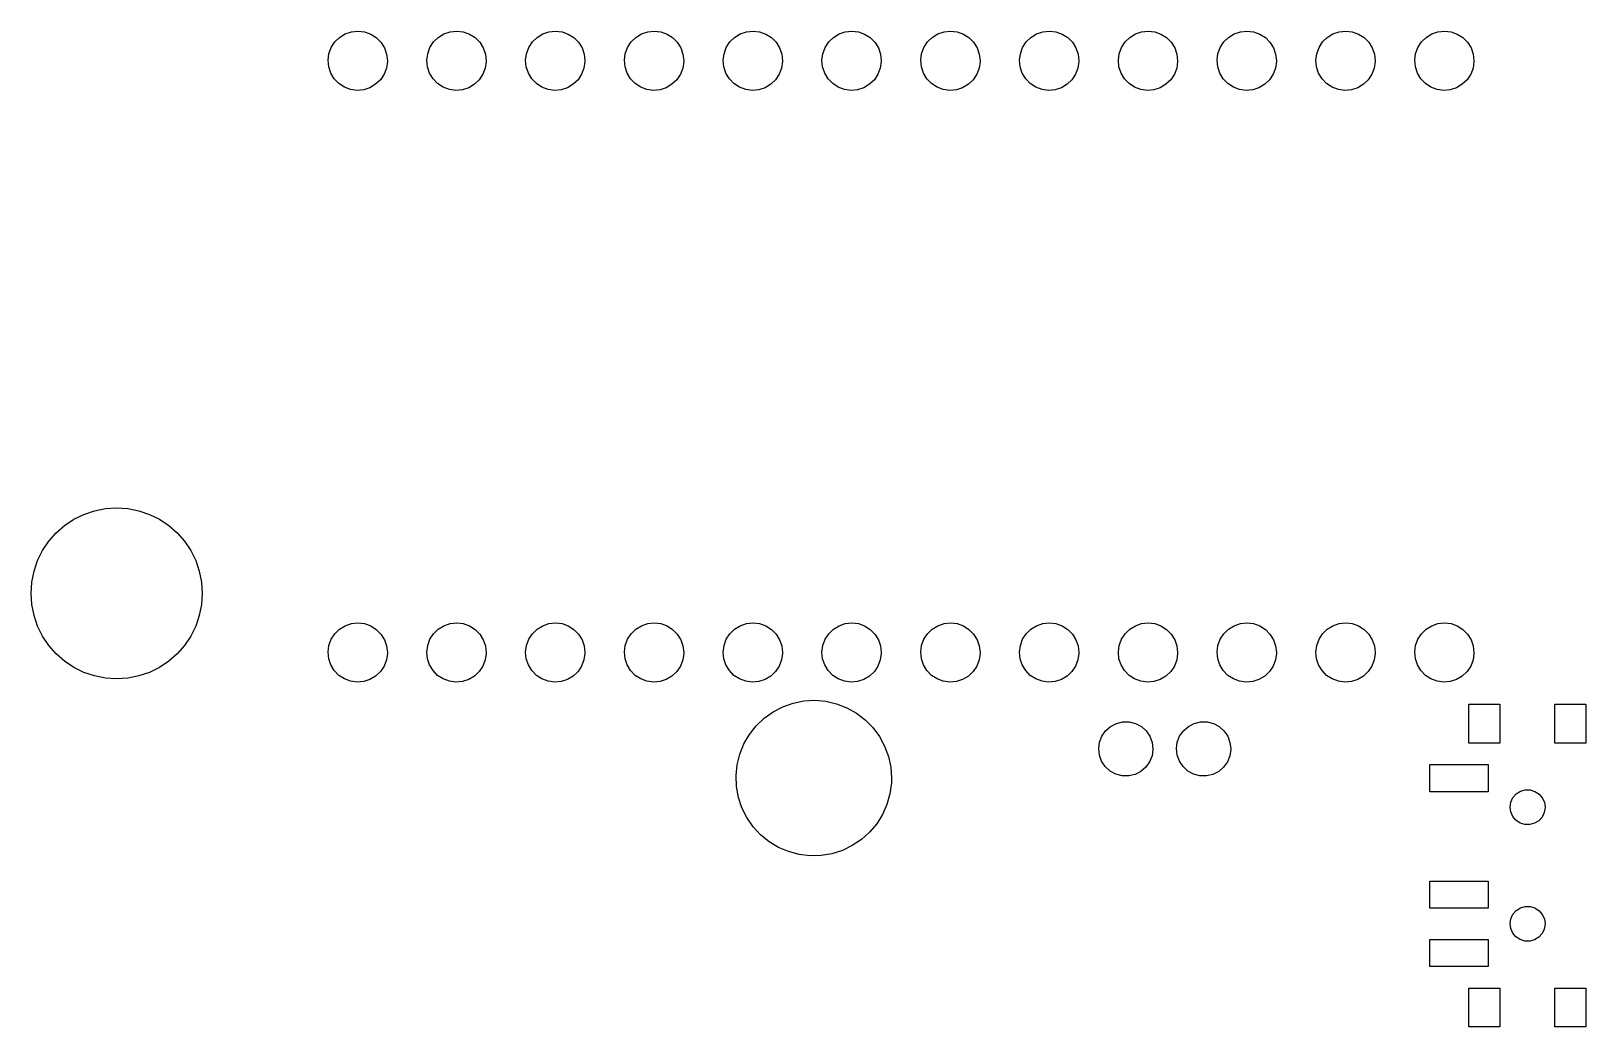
# Model space of a CAD drawing. Extents: x 105.3 to 200.1, y -121.2 to -61.
# Drawn here: x 160.12 to 200.1, y -93.4 to -67.79 of the extents above; entities that cross this region are included whole.
import ezdxf

# ---------------------------------------------------------------- set-up
doc = ezdxf.new("R2010")
doc.units = 0
doc.layers.add('BLACK', color=7, linetype='CONTINUOUS')

msp = doc.modelspace()

# ---------------------------------------------------------------- linework, layer by layer
at = {"layer": 'BLACK', "linetype": 'CONTINUOUS'}
for p, q in [((167.934, -68.0693), (168.055, -67.9505)), ((168.055, -67.9505), (168.2, -67.8615)), ((168.2, -67.8615), (168.361, -67.8067)), ((168.361, -67.8067), (168.53, -67.789)), ((168.53, -67.789), (168.698, -67.8091)), ((168.698, -67.8091), (168.858, -67.8661)), ((168.858, -67.8661), (169.002, -67.9571)), ((169.002, -67.9571), (169.121, -68.0776)), ((170.474, -68.0693), (170.595, -67.9505)), ((170.595, -67.9505), (170.74, -67.8615)), ((170.74, -67.8615), (170.901, -67.8067)), ((170.901, -67.8067), (171.07, -67.789)), ((171.07, -67.789), (171.238, -67.8091)), ((171.238, -67.8091), (171.398, -67.8661)), ((171.398, -67.8661), (171.542, -67.9571)), ((171.542, -67.9571), (171.661, -68.0776)), ((173.014, -68.0693), (173.135, -67.9505)), ((173.135, -67.9505), (173.28, -67.8615)), ((173.28, -67.8615), (173.441, -67.8067)), ((173.441, -67.8067), (173.61, -67.789)), ((173.61, -67.789), (173.778, -67.8091)), ((173.778, -67.8091), (173.938, -67.8661)), ((173.938, -67.8661), (174.082, -67.9571)), ((174.082, -67.9571), (174.201, -68.0776)), ((175.554, -68.0693), (175.675, -67.9505)), ((175.675, -67.9505), (175.82, -67.8615)), ((175.82, -67.8615), (175.981, -67.8067)), ((175.981, -67.8067), (176.15, -67.789)), ((176.15, -67.789), (176.318, -67.8091)), ((176.318, -67.8091), (176.478, -67.8661)), ((176.478, -67.8661), (176.622, -67.9571)), ((176.622, -67.9571), (176.741, -68.0776)), ((178.094, -68.0693), (178.215, -67.9505)), ((178.215, -67.9505), (178.36, -67.8615)), ((178.36, -67.8615), (178.521, -67.8067)), ((178.521, -67.8067), (178.69, -67.789)), ((178.69, -67.789), (178.858, -67.8091)), ((178.858, -67.8091), (179.018, -67.8661)), ((179.018, -67.8661), (179.162, -67.9571)), ((179.162, -67.9571), (179.281, -68.0776)), ((180.634, -68.0693), (180.755, -67.9505)), ((180.755, -67.9505), (180.9, -67.8615)), ((180.9, -67.8615), (181.061, -67.8067)), ((181.061, -67.8067), (181.23, -67.789)), ((181.23, -67.789), (181.398, -67.8091)), ((181.398, -67.8091), (181.558, -67.8661)), ((181.558, -67.8661), (181.702, -67.9571)), ((181.702, -67.9571), (181.821, -68.0776)), ((183.174, -68.0693), (183.295, -67.9505)), ((183.295, -67.9505), (183.44, -67.8615)), ((183.44, -67.8615), (183.601, -67.8067)), ((183.601, -67.8067), (183.77, -67.789)), ((183.77, -67.789), (183.938, -67.8091)), ((183.938, -67.8091), (184.098, -67.8661)), ((184.098, -67.8661), (184.242, -67.9571)), ((184.242, -67.9571), (184.361, -68.0776)), ((185.714, -68.0693), (185.835, -67.9505)), ((185.835, -67.9505), (185.98, -67.8615)), ((185.98, -67.8615), (186.141, -67.8067)), ((186.141, -67.8067), (186.31, -67.789)), ((186.31, -67.789), (186.478, -67.8091)), ((186.478, -67.8091), (186.638, -67.8661)), ((186.638, -67.8661), (186.782, -67.9571)), ((186.782, -67.9571), (186.901, -68.0776)), ((188.254, -68.0693), (188.375, -67.9505)), ((188.375, -67.9505), (188.52, -67.8615)), ((188.52, -67.8615), (188.681, -67.8067)), ((188.681, -67.8067), (188.85, -67.789)), ((188.85, -67.789), (189.018, -67.8091)), ((189.018, -67.8091), (189.178, -67.8661)), ((189.178, -67.8661), (189.322, -67.9571)), ((189.322, -67.9571), (189.441, -68.0776)), ((190.794, -68.0693), (190.915, -67.9505)), ((190.915, -67.9505), (191.06, -67.8615)), ((191.06, -67.8615), (191.221, -67.8067)), ((191.221, -67.8067), (191.39, -67.789)), ((191.39, -67.789), (191.558, -67.8091)), ((191.558, -67.8091), (191.718, -67.8661)), ((191.718, -67.8661), (191.862, -67.9571)), ((191.862, -67.9571), (191.981, -68.0776)), ((193.334, -68.0693), (193.455, -67.9505)), ((193.455, -67.9505), (193.6, -67.8615)), ((193.6, -67.8615), (193.761, -67.8067)), ((193.761, -67.8067), (193.93, -67.789)), ((193.93, -67.789), (194.098, -67.8091)), ((194.098, -67.8091), (194.258, -67.8661)), ((194.258, -67.8661), (194.402, -67.9571)), ((194.402, -67.9571), (194.521, -68.0776)), ((195.874, -68.0693), (195.995, -67.9505)), ((195.995, -67.9505), (196.14, -67.8615)), ((196.14, -67.8615), (196.301, -67.8067)), ((196.301, -67.8067), (196.47, -67.789)), ((196.47, -67.789), (196.638, -67.8091)), ((196.638, -67.8091), (196.798, -67.8661)), ((196.798, -67.8661), (196.942, -67.9571)), ((196.942, -67.9571), (197.061, -68.0776)), ((167.784, -68.3718), (167.842, -68.2121)), ((167.842, -68.2121), (167.934, -68.0693)), ((169.121, -68.0776), (169.211, -68.2217)), ((169.211, -68.2217), (169.267, -68.3821)), ((170.324, -68.3718), (170.382, -68.2121)), ((170.382, -68.2121), (170.474, -68.0693)), ((171.661, -68.0776), (171.751, -68.2217)), ((171.751, -68.2217), (171.807, -68.3821)), ((172.864, -68.3718), (172.922, -68.2121)), ((172.922, -68.2121), (173.014, -68.0693)), ((174.201, -68.0776), (174.291, -68.2217)), ((174.291, -68.2217), (174.347, -68.3821)), ((175.404, -68.3718), (175.462, -68.2121)), ((175.462, -68.2121), (175.554, -68.0693)), ((176.741, -68.0776), (176.831, -68.2217)), ((176.831, -68.2217), (176.887, -68.3821)), ((177.944, -68.3718), (178.002, -68.2121)), ((178.002, -68.2121), (178.094, -68.0693)), ((179.281, -68.0776), (179.371, -68.2217)), ((179.371, -68.2217), (179.427, -68.3821)), ((180.484, -68.3718), (180.542, -68.2121)), ((180.542, -68.2121), (180.634, -68.0693)), ((181.821, -68.0776), (181.911, -68.2217)), ((181.911, -68.2217), (181.967, -68.3821)), ((183.024, -68.3718), (183.082, -68.2121)), ((183.082, -68.2121), (183.174, -68.0693)), ((184.361, -68.0776), (184.451, -68.2217)), ((184.451, -68.2217), (184.507, -68.3821)), ((185.564, -68.3718), (185.622, -68.2121)), ((185.622, -68.2121), (185.714, -68.0693)), ((186.901, -68.0776), (186.991, -68.2217)), ((186.991, -68.2217), (187.047, -68.3821)), ((188.104, -68.3718), (188.162, -68.2121)), ((188.162, -68.2121), (188.254, -68.0693)), ((189.441, -68.0776), (189.531, -68.2217)), ((189.531, -68.2217), (189.587, -68.3821)), ((190.644, -68.3718), (190.702, -68.2121)), ((190.702, -68.2121), (190.794, -68.0693)), ((191.981, -68.0776), (192.071, -68.2217)), ((192.071, -68.2217), (192.127, -68.3821)), ((193.184, -68.3718), (193.242, -68.2121)), ((193.242, -68.2121), (193.334, -68.0693)), ((194.521, -68.0776), (194.611, -68.2217)), ((194.611, -68.2217), (194.667, -68.3821)), ((195.724, -68.3718), (195.782, -68.2121)), ((195.782, -68.2121), (195.874, -68.0693)), ((197.061, -68.0776), (197.151, -68.2217)), ((197.151, -68.2217), (197.207, -68.3821)), ((167.762, -68.5403), (167.784, -68.3718)), ((167.779, -68.7094), (167.762, -68.5403)), ((167.833, -68.8706), (167.779, -68.7094)), ((169.262, -68.7404), (169.202, -68.8993)), ((169.286, -68.5722), (169.262, -68.7404)), ((169.267, -68.3821), (169.286, -68.5509)), ((169.286, -68.5509), (169.286, -68.5722)), ((170.302, -68.5403), (170.324, -68.3718)), ((170.319, -68.7094), (170.302, -68.5403)), ((170.373, -68.8706), (170.319, -68.7094)), ((171.802, -68.7404), (171.742, -68.8993)), ((171.826, -68.5722), (171.802, -68.7404)), ((171.807, -68.3821), (171.826, -68.5509)), ((171.826, -68.5509), (171.826, -68.5722)), ((172.842, -68.5403), (172.864, -68.3718)), ((172.859, -68.7094), (172.842, -68.5403)), ((172.913, -68.8706), (172.859, -68.7094)), ((174.342, -68.7404), (174.282, -68.8993)), ((174.366, -68.5722), (174.342, -68.7404)), ((174.347, -68.3821), (174.366, -68.5509)), ((174.366, -68.5509), (174.366, -68.5722)), ((175.382, -68.5403), (175.404, -68.3718)), ((175.399, -68.7094), (175.382, -68.5403)), ((175.453, -68.8706), (175.399, -68.7094)), ((176.882, -68.7404), (176.822, -68.8993)), ((176.906, -68.5722), (176.882, -68.7404)), ((176.887, -68.3821), (176.906, -68.5509)), ((176.906, -68.5509), (176.906, -68.5722)), ((177.922, -68.5403), (177.944, -68.3718)), ((177.939, -68.7094), (177.922, -68.5403)), ((177.993, -68.8706), (177.939, -68.7094)), ((179.422, -68.7404), (179.362, -68.8993)), ((179.446, -68.5722), (179.422, -68.7404)), ((179.427, -68.3821), (179.446, -68.5509)), ((179.446, -68.5509), (179.446, -68.5722)), ((180.462, -68.5403), (180.484, -68.3718)), ((180.479, -68.7094), (180.462, -68.5403)), ((180.533, -68.8706), (180.479, -68.7094)), ((181.962, -68.7404), (181.902, -68.8993)), ((181.986, -68.5722), (181.962, -68.7404)), ((181.967, -68.3821), (181.986, -68.5509)), ((181.986, -68.5509), (181.986, -68.5722)), ((183.002, -68.5403), (183.024, -68.3718)), ((183.019, -68.7094), (183.002, -68.5403)), ((183.073, -68.8706), (183.019, -68.7094)), ((184.502, -68.7404), (184.442, -68.8993)), ((184.526, -68.5722), (184.502, -68.7404)), ((184.507, -68.3821), (184.526, -68.5509)), ((184.526, -68.5509), (184.526, -68.5722)), ((185.542, -68.5403), (185.564, -68.3718)), ((185.559, -68.7094), (185.542, -68.5403)), ((185.613, -68.8706), (185.559, -68.7094)), ((187.042, -68.7404), (186.982, -68.8993)), ((187.066, -68.5722), (187.042, -68.7404)), ((187.047, -68.3821), (187.066, -68.5509)), ((187.066, -68.5509), (187.066, -68.5722)), ((188.082, -68.5403), (188.104, -68.3718)), ((188.099, -68.7094), (188.082, -68.5403)), ((188.153, -68.8706), (188.099, -68.7094)), ((189.582, -68.7404), (189.522, -68.8993)), ((189.606, -68.5722), (189.582, -68.7404)), ((189.587, -68.3821), (189.606, -68.5509)), ((189.606, -68.5509), (189.606, -68.5722)), ((190.622, -68.5403), (190.644, -68.3718)), ((190.639, -68.7094), (190.622, -68.5403)), ((190.693, -68.8706), (190.639, -68.7094)), ((192.122, -68.7404), (192.062, -68.8993)), ((192.146, -68.5722), (192.122, -68.7404)), ((192.127, -68.3821), (192.146, -68.5509)), ((192.146, -68.5509), (192.146, -68.5722)), ((193.162, -68.5403), (193.184, -68.3718)), ((193.179, -68.7094), (193.162, -68.5403)), ((193.233, -68.8706), (193.179, -68.7094)), ((194.662, -68.7404), (194.602, -68.8993)), ((194.686, -68.5722), (194.662, -68.7404)), ((194.667, -68.3821), (194.686, -68.5509)), ((194.686, -68.5509), (194.686, -68.5722)), ((195.702, -68.5403), (195.724, -68.3718)), ((195.719, -68.7094), (195.702, -68.5403)), ((195.773, -68.8706), (195.719, -68.7094)), ((197.202, -68.7404), (197.142, -68.8993)), ((197.226, -68.5722), (197.202, -68.7404)), ((197.207, -68.3821), (197.226, -68.5509)), ((197.226, -68.5509), (197.226, -68.5722)), ((167.921, -69.0159), (167.833, -68.8706)), ((168.039, -69.1381), (167.921, -69.0159)), ((168.181, -69.2311), (168.039, -69.1381)), ((168.985, -69.1579), (168.839, -69.2449)), ((169.108, -69.0408), (168.985, -69.1579)), ((169.202, -68.8993), (169.108, -69.0408)), ((170.461, -69.0159), (170.373, -68.8706)), ((170.579, -69.1381), (170.461, -69.0159)), ((170.721, -69.2311), (170.579, -69.1381)), ((171.525, -69.1579), (171.379, -69.2449)), ((171.648, -69.0408), (171.525, -69.1579)), ((171.742, -68.8993), (171.648, -69.0408)), ((173.001, -69.0159), (172.913, -68.8706)), ((173.119, -69.1381), (173.001, -69.0159)), ((173.261, -69.2311), (173.119, -69.1381)), ((174.065, -69.1579), (173.919, -69.2449)), ((174.188, -69.0408), (174.065, -69.1579)), ((174.282, -68.8993), (174.188, -69.0408)), ((175.541, -69.0159), (175.453, -68.8706)), ((175.659, -69.1381), (175.541, -69.0159)), ((175.801, -69.2311), (175.659, -69.1381)), ((176.605, -69.1579), (176.459, -69.2449)), ((176.728, -69.0408), (176.605, -69.1579)), ((176.822, -68.8993), (176.728, -69.0408)), ((178.081, -69.0159), (177.993, -68.8706)), ((178.199, -69.1381), (178.081, -69.0159)), ((178.341, -69.2311), (178.199, -69.1381)), ((179.145, -69.1579), (178.999, -69.2449)), ((179.268, -69.0408), (179.145, -69.1579)), ((179.362, -68.8993), (179.268, -69.0408)), ((180.621, -69.0159), (180.533, -68.8706)), ((180.739, -69.1381), (180.621, -69.0159)), ((180.881, -69.2311), (180.739, -69.1381)), ((181.685, -69.1579), (181.539, -69.2449)), ((181.808, -69.0408), (181.685, -69.1579)), ((181.902, -68.8993), (181.808, -69.0408)), ((183.161, -69.0159), (183.073, -68.8706)), ((183.279, -69.1381), (183.161, -69.0159)), ((183.421, -69.2311), (183.279, -69.1381)), ((184.225, -69.1579), (184.079, -69.2449)), ((184.348, -69.0408), (184.225, -69.1579)), ((184.442, -68.8993), (184.348, -69.0408)), ((185.701, -69.0159), (185.613, -68.8706)), ((185.819, -69.1381), (185.701, -69.0159)), ((185.961, -69.2311), (185.819, -69.1381)), ((186.765, -69.1579), (186.619, -69.2449)), ((186.888, -69.0408), (186.765, -69.1579)), ((186.982, -68.8993), (186.888, -69.0408)), ((188.241, -69.0159), (188.153, -68.8706)), ((188.359, -69.1381), (188.241, -69.0159)), ((188.501, -69.2311), (188.359, -69.1381)), ((189.305, -69.1579), (189.159, -69.2449)), ((189.428, -69.0408), (189.305, -69.1579)), ((189.522, -68.8993), (189.428, -69.0408)), ((190.781, -69.0159), (190.693, -68.8706)), ((190.899, -69.1381), (190.781, -69.0159)), ((191.041, -69.2311), (190.899, -69.1381)), ((191.845, -69.1579), (191.699, -69.2449)), ((191.968, -69.0408), (191.845, -69.1579)), ((192.062, -68.8993), (191.968, -69.0408)), ((193.321, -69.0159), (193.233, -68.8706)), ((193.439, -69.1381), (193.321, -69.0159)), ((193.581, -69.2311), (193.439, -69.1381)), ((194.385, -69.1579), (194.239, -69.2449)), ((194.508, -69.0408), (194.385, -69.1579)), ((194.602, -68.8993), (194.508, -69.0408)), ((195.861, -69.0159), (195.773, -68.8706)), ((195.979, -69.1381), (195.861, -69.0159)), ((196.121, -69.2311), (195.979, -69.1381)), ((196.925, -69.1579), (196.779, -69.2449)), ((197.048, -69.0408), (196.925, -69.1579)), ((197.142, -68.8993), (197.048, -69.0408)), ((168.34, -69.2903), (168.181, -69.2311)), ((168.508, -69.3128), (168.34, -69.2903)), ((168.677, -69.2974), (168.508, -69.3128)), ((168.839, -69.2449), (168.677, -69.2974)), ((170.88, -69.2903), (170.721, -69.2311)), ((171.048, -69.3128), (170.88, -69.2903)), ((171.217, -69.2974), (171.048, -69.3128)), ((171.379, -69.2449), (171.217, -69.2974)), ((173.42, -69.2903), (173.261, -69.2311)), ((173.588, -69.3128), (173.42, -69.2903)), ((173.757, -69.2974), (173.588, -69.3128)), ((173.919, -69.2449), (173.757, -69.2974)), ((175.96, -69.2903), (175.801, -69.2311)), ((176.128, -69.3128), (175.96, -69.2903)), ((176.297, -69.2974), (176.128, -69.3128)), ((176.459, -69.2449), (176.297, -69.2974)), ((178.5, -69.2903), (178.341, -69.2311)), ((178.668, -69.3128), (178.5, -69.2903)), ((178.837, -69.2974), (178.668, -69.3128)), ((178.999, -69.2449), (178.837, -69.2974)), ((181.04, -69.2903), (180.881, -69.2311)), ((181.208, -69.3128), (181.04, -69.2903)), ((181.377, -69.2974), (181.208, -69.3128)), ((181.539, -69.2449), (181.377, -69.2974)), ((183.58, -69.2903), (183.421, -69.2311)), ((183.748, -69.3128), (183.58, -69.2903)), ((183.917, -69.2974), (183.748, -69.3128)), ((184.079, -69.2449), (183.917, -69.2974)), ((186.12, -69.2903), (185.961, -69.2311)), ((186.288, -69.3128), (186.12, -69.2903)), ((186.457, -69.2974), (186.288, -69.3128)), ((186.619, -69.2449), (186.457, -69.2974)), ((188.66, -69.2903), (188.501, -69.2311)), ((188.828, -69.3128), (188.66, -69.2903)), ((188.997, -69.2974), (188.828, -69.3128)), ((189.159, -69.2449), (188.997, -69.2974)), ((191.2, -69.2903), (191.041, -69.2311)), ((191.368, -69.3128), (191.2, -69.2903)), ((191.537, -69.2974), (191.368, -69.3128)), ((191.699, -69.2449), (191.537, -69.2974)), ((193.74, -69.2903), (193.581, -69.2311)), ((193.908, -69.3128), (193.74, -69.2903)), ((194.077, -69.2974), (193.908, -69.3128)), ((194.239, -69.2449), (194.077, -69.2974)), ((196.28, -69.2903), (196.121, -69.2311)), ((196.448, -69.3128), (196.28, -69.2903)), ((196.617, -69.2974), (196.448, -69.3128)), ((196.779, -69.2449), (196.617, -69.2974)), ((160.986, -80.5046), (161.225, -80.3447)), ((161.225, -80.3447), (161.483, -80.2175)), ((161.483, -80.2175), (161.756, -80.125)), ((161.756, -80.125), (162.038, -80.0688)), ((162.038, -80.0688), (162.325, -80.05)), ((162.325, -80.05), (162.612, -80.0688)), ((162.612, -80.0688), (162.894, -80.125)), ((162.894, -80.125), (163.167, -80.2175)), ((163.167, -80.2175), (163.425, -80.3447)), ((163.425, -80.3447), (163.664, -80.5046)), ((160.58, -80.9107), (160.769, -80.6944)), ((160.769, -80.6944), (160.986, -80.5046)), ((163.664, -80.5046), (163.881, -80.6944)), ((163.881, -80.6944), (164.07, -80.9107)), ((160.292, -81.4081), (160.42, -81.15)), ((160.42, -81.15), (160.58, -80.9107)), ((164.07, -80.9107), (164.23, -81.15)), ((164.23, -81.15), (164.358, -81.4081)), ((160.2, -81.6806), (160.292, -81.4081)), ((164.358, -81.4081), (164.45, -81.6806)), ((160.144, -81.9628), (160.2, -81.6806)), ((164.45, -81.6806), (164.506, -81.9628)), ((160.125, -82.25), (160.144, -81.9628)), ((160.144, -82.5372), (160.125, -82.25)), ((164.506, -81.9628), (164.525, -82.25)), ((164.525, -82.25), (164.506, -82.5372)), ((160.2, -82.8194), (160.144, -82.5372)), ((164.506, -82.5372), (164.45, -82.8194)), ((160.292, -83.0919), (160.2, -82.8194)), ((160.42, -83.35), (160.292, -83.0919)), ((164.358, -83.0919), (164.23, -83.35)), ((164.45, -82.8194), (164.358, -83.0919)), ((168.055, -83.1705), (168.2, -83.0815)), ((168.2, -83.0815), (168.361, -83.0267)), ((168.361, -83.0267), (168.53, -83.009)), ((168.53, -83.009), (168.698, -83.0291)), ((168.698, -83.0291), (168.858, -83.0861)), ((168.858, -83.0861), (169.002, -83.1771)), ((170.595, -83.1705), (170.74, -83.0815)), ((170.74, -83.0815), (170.901, -83.0267)), ((170.901, -83.0267), (171.07, -83.009)), ((171.07, -83.009), (171.238, -83.0291)), ((171.238, -83.0291), (171.398, -83.0861)), ((171.398, -83.0861), (171.542, -83.1771)), ((173.135, -83.1705), (173.28, -83.0815)), ((173.28, -83.0815), (173.441, -83.0267)), ((173.441, -83.0267), (173.61, -83.009)), ((173.61, -83.009), (173.778, -83.0291)), ((173.778, -83.0291), (173.938, -83.0861)), ((173.938, -83.0861), (174.082, -83.1771)), ((175.675, -83.1705), (175.82, -83.0815)), ((175.82, -83.0815), (175.981, -83.0267)), ((175.981, -83.0267), (176.15, -83.009)), ((176.15, -83.009), (176.318, -83.0291)), ((176.318, -83.0291), (176.478, -83.0861)), ((176.478, -83.0861), (176.622, -83.1771)), ((178.215, -83.1705), (178.36, -83.0815)), ((178.36, -83.0815), (178.521, -83.0267)), ((178.521, -83.0267), (178.69, -83.009)), ((178.69, -83.009), (178.858, -83.0291)), ((178.858, -83.0291), (179.018, -83.0861)), ((179.018, -83.0861), (179.162, -83.1771)), ((180.755, -83.1705), (180.9, -83.0815)), ((180.9, -83.0815), (181.061, -83.0267)), ((181.061, -83.0267), (181.23, -83.009)), ((181.23, -83.009), (181.398, -83.0291)), ((181.398, -83.0291), (181.558, -83.0861)), ((181.558, -83.0861), (181.702, -83.1771)), ((183.295, -83.1705), (183.44, -83.0815)), ((183.44, -83.0815), (183.601, -83.0267)), ((183.601, -83.0267), (183.77, -83.009)), ((183.77, -83.009), (183.938, -83.0291)), ((183.938, -83.0291), (184.098, -83.0861)), ((184.098, -83.0861), (184.242, -83.1771)), ((185.835, -83.1705), (185.98, -83.0815)), ((185.98, -83.0815), (186.141, -83.0267)), ((186.141, -83.0267), (186.31, -83.009)), ((186.31, -83.009), (186.478, -83.0291)), ((186.478, -83.0291), (186.638, -83.0861)), ((186.638, -83.0861), (186.782, -83.1771)), ((188.375, -83.1705), (188.52, -83.0815)), ((188.52, -83.0815), (188.681, -83.0267)), ((188.681, -83.0267), (188.85, -83.009)), ((188.85, -83.009), (189.018, -83.0291)), ((189.018, -83.0291), (189.178, -83.0861)), ((189.178, -83.0861), (189.322, -83.1771)), ((190.915, -83.1705), (191.06, -83.0815)), ((191.06, -83.0815), (191.221, -83.0267)), ((191.221, -83.0267), (191.39, -83.009)), ((191.39, -83.009), (191.558, -83.0291)), ((191.558, -83.0291), (191.718, -83.0861)), ((191.718, -83.0861), (191.862, -83.1771)), ((193.455, -83.1705), (193.6, -83.0815)), ((193.6, -83.0815), (193.761, -83.0267)), ((193.761, -83.0267), (193.93, -83.009)), ((193.93, -83.009), (194.098, -83.0291)), ((194.098, -83.0291), (194.258, -83.0861)), ((194.258, -83.0861), (194.402, -83.1771)), ((195.995, -83.1705), (196.14, -83.0815)), ((196.14, -83.0815), (196.301, -83.0267)), ((196.301, -83.0267), (196.47, -83.009)), ((196.47, -83.009), (196.638, -83.0291)), ((196.638, -83.0291), (196.798, -83.0861)), ((196.798, -83.0861), (196.942, -83.1771)), ((160.58, -83.5893), (160.42, -83.35)), ((164.23, -83.35), (164.07, -83.5893)), ((167.784, -83.5918), (167.842, -83.4321)), ((167.842, -83.4321), (167.934, -83.2893)), ((167.934, -83.2893), (168.055, -83.1705)), ((169.002, -83.1771), (169.121, -83.2976)), ((169.121, -83.2976), (169.211, -83.4417)), ((169.211, -83.4417), (169.267, -83.6021)), ((170.324, -83.5918), (170.382, -83.4321)), ((170.382, -83.4321), (170.474, -83.2893)), ((170.474, -83.2893), (170.595, -83.1705)), ((171.542, -83.1771), (171.661, -83.2976)), ((171.661, -83.2976), (171.751, -83.4417)), ((171.751, -83.4417), (171.807, -83.6021)), ((172.864, -83.5918), (172.922, -83.4321)), ((172.922, -83.4321), (173.014, -83.2893)), ((173.014, -83.2893), (173.135, -83.1705)), ((174.082, -83.1771), (174.201, -83.2976)), ((174.201, -83.2976), (174.291, -83.4417)), ((174.291, -83.4417), (174.347, -83.6021)), ((175.404, -83.5918), (175.462, -83.4321)), ((175.462, -83.4321), (175.554, -83.2893)), ((175.554, -83.2893), (175.675, -83.1705)), ((176.622, -83.1771), (176.741, -83.2976)), ((176.741, -83.2976), (176.831, -83.4417)), ((176.831, -83.4417), (176.887, -83.6021)), ((177.944, -83.5918), (178.002, -83.4321)), ((178.002, -83.4321), (178.094, -83.2893)), ((178.094, -83.2893), (178.215, -83.1705)), ((179.162, -83.1771), (179.281, -83.2976)), ((179.281, -83.2976), (179.371, -83.4417)), ((179.371, -83.4417), (179.427, -83.6021)), ((180.484, -83.5918), (180.542, -83.4321)), ((180.542, -83.4321), (180.634, -83.2893)), ((180.634, -83.2893), (180.755, -83.1705)), ((181.702, -83.1771), (181.821, -83.2976)), ((181.821, -83.2976), (181.911, -83.4417)), ((181.911, -83.4417), (181.967, -83.6021)), ((183.024, -83.5918), (183.082, -83.4321)), ((183.082, -83.4321), (183.174, -83.2893)), ((183.174, -83.2893), (183.295, -83.1705)), ((184.242, -83.1771), (184.361, -83.2976)), ((184.361, -83.2976), (184.451, -83.4417)), ((184.451, -83.4417), (184.507, -83.6021)), ((185.564, -83.5918), (185.622, -83.4321)), ((185.622, -83.4321), (185.714, -83.2893)), ((185.714, -83.2893), (185.835, -83.1705)), ((186.782, -83.1771), (186.901, -83.2976)), ((186.901, -83.2976), (186.991, -83.4417)), ((186.991, -83.4417), (187.047, -83.6021)), ((188.104, -83.5918), (188.162, -83.4321)), ((188.162, -83.4321), (188.254, -83.2893)), ((188.254, -83.2893), (188.375, -83.1705)), ((189.322, -83.1771), (189.441, -83.2976)), ((189.441, -83.2976), (189.531, -83.4417)), ((189.531, -83.4417), (189.587, -83.6021)), ((190.644, -83.5918), (190.702, -83.4321)), ((190.702, -83.4321), (190.794, -83.2893)), ((190.794, -83.2893), (190.915, -83.1705)), ((191.862, -83.1771), (191.981, -83.2976)), ((191.981, -83.2976), (192.071, -83.4417)), ((192.071, -83.4417), (192.127, -83.6021)), ((193.184, -83.5918), (193.242, -83.4321)), ((193.242, -83.4321), (193.334, -83.2893)), ((193.334, -83.2893), (193.455, -83.1705)), ((194.402, -83.1771), (194.521, -83.2976)), ((194.521, -83.2976), (194.611, -83.4417)), ((194.611, -83.4417), (194.667, -83.6021)), ((195.724, -83.5918), (195.782, -83.4321)), ((195.782, -83.4321), (195.874, -83.2893)), ((195.874, -83.2893), (195.995, -83.1705)), ((196.942, -83.1771), (197.061, -83.2976)), ((197.061, -83.2976), (197.151, -83.4417)), ((197.151, -83.4417), (197.207, -83.6021)), ((160.769, -83.8056), (160.58, -83.5893)), ((160.986, -83.9954), (160.769, -83.8056)), ((163.881, -83.8056), (163.664, -83.9954)), ((164.07, -83.5893), (163.881, -83.8056)), ((167.762, -83.7603), (167.784, -83.5918)), ((167.779, -83.9294), (167.762, -83.7603)), ((167.833, -84.0906), (167.779, -83.9294)), ((169.286, -83.7922), (169.262, -83.9604)), ((169.267, -83.6021), (169.286, -83.7709)), ((169.286, -83.7709), (169.286, -83.7922)), ((170.302, -83.7603), (170.324, -83.5918)), ((170.319, -83.9294), (170.302, -83.7603)), ((170.373, -84.0906), (170.319, -83.9294)), ((171.826, -83.7922), (171.802, -83.9604)), ((171.807, -83.6021), (171.826, -83.7709)), ((171.826, -83.7709), (171.826, -83.7922)), ((172.842, -83.7603), (172.864, -83.5918)), ((172.859, -83.9294), (172.842, -83.7603)), ((172.913, -84.0906), (172.859, -83.9294)), ((174.366, -83.7922), (174.342, -83.9604)), ((174.347, -83.6021), (174.366, -83.7709)), ((174.366, -83.7709), (174.366, -83.7922)), ((175.382, -83.7603), (175.404, -83.5918)), ((175.399, -83.9294), (175.382, -83.7603)), ((175.453, -84.0906), (175.399, -83.9294)), ((176.906, -83.7922), (176.882, -83.9604)), ((176.887, -83.6021), (176.906, -83.7709)), ((176.906, -83.7709), (176.906, -83.7922)), ((177.922, -83.7603), (177.944, -83.5918)), ((177.939, -83.9294), (177.922, -83.7603)), ((177.993, -84.0906), (177.939, -83.9294)), ((179.446, -83.7922), (179.422, -83.9604)), ((179.427, -83.6021), (179.446, -83.7709)), ((179.446, -83.7709), (179.446, -83.7922)), ((180.462, -83.7603), (180.484, -83.5918)), ((180.479, -83.9294), (180.462, -83.7603)), ((180.533, -84.0906), (180.479, -83.9294)), ((181.986, -83.7922), (181.962, -83.9604)), ((181.967, -83.6021), (181.986, -83.7709)), ((181.986, -83.7709), (181.986, -83.7922)), ((183.002, -83.7603), (183.024, -83.5918)), ((183.019, -83.9294), (183.002, -83.7603)), ((183.073, -84.0906), (183.019, -83.9294)), ((184.526, -83.7922), (184.502, -83.9604)), ((184.507, -83.6021), (184.526, -83.7709)), ((184.526, -83.7709), (184.526, -83.7922)), ((185.542, -83.7603), (185.564, -83.5918)), ((185.559, -83.9294), (185.542, -83.7603)), ((185.613, -84.0906), (185.559, -83.9294)), ((187.066, -83.7922), (187.042, -83.9604)), ((187.047, -83.6021), (187.066, -83.7709)), ((187.066, -83.7709), (187.066, -83.7922)), ((188.082, -83.7603), (188.104, -83.5918)), ((188.099, -83.9294), (188.082, -83.7603)), ((188.153, -84.0906), (188.099, -83.9294)), ((189.606, -83.7922), (189.582, -83.9604)), ((189.587, -83.6021), (189.606, -83.7709)), ((189.606, -83.7709), (189.606, -83.7922)), ((190.622, -83.7603), (190.644, -83.5918)), ((190.639, -83.9294), (190.622, -83.7603)), ((190.693, -84.0906), (190.639, -83.9294)), ((192.146, -83.7922), (192.122, -83.9604)), ((192.127, -83.6021), (192.146, -83.7709)), ((192.146, -83.7709), (192.146, -83.7922)), ((193.162, -83.7603), (193.184, -83.5918)), ((193.179, -83.9294), (193.162, -83.7603)), ((193.233, -84.0906), (193.179, -83.9294)), ((194.686, -83.7922), (194.662, -83.9604)), ((194.667, -83.6021), (194.686, -83.7709)), ((194.686, -83.7709), (194.686, -83.7922)), ((195.702, -83.7603), (195.724, -83.5918)), ((195.719, -83.9294), (195.702, -83.7603)), ((195.773, -84.0906), (195.719, -83.9294)), ((197.226, -83.7922), (197.202, -83.9604)), ((197.207, -83.6021), (197.226, -83.7709)), ((197.226, -83.7709), (197.226, -83.7922)), ((161.225, -84.1553), (160.986, -83.9954)), ((161.483, -84.2825), (161.225, -84.1553)), ((161.756, -84.375), (161.483, -84.2825)), ((163.167, -84.2825), (162.894, -84.375)), ((163.425, -84.1553), (163.167, -84.2825)), ((163.664, -83.9954), (163.425, -84.1553)), ((167.921, -84.2359), (167.833, -84.0906)), ((168.039, -84.3581), (167.921, -84.2359)), ((169.108, -84.2608), (168.985, -84.3779)), ((169.202, -84.1193), (169.108, -84.2608)), ((169.262, -83.9604), (169.202, -84.1193)), ((170.461, -84.2359), (170.373, -84.0906)), ((170.579, -84.3581), (170.461, -84.2359)), ((171.648, -84.2608), (171.525, -84.3779)), ((171.742, -84.1193), (171.648, -84.2608)), ((171.802, -83.9604), (171.742, -84.1193)), ((173.001, -84.2359), (172.913, -84.0906)), ((173.119, -84.3581), (173.001, -84.2359)), ((174.188, -84.2608), (174.065, -84.3779)), ((174.282, -84.1193), (174.188, -84.2608)), ((174.342, -83.9604), (174.282, -84.1193)), ((175.541, -84.2359), (175.453, -84.0906)), ((175.659, -84.3581), (175.541, -84.2359)), ((176.728, -84.2608), (176.605, -84.3779)), ((176.822, -84.1193), (176.728, -84.2608)), ((176.882, -83.9604), (176.822, -84.1193)), ((178.081, -84.2359), (177.993, -84.0906)), ((178.199, -84.3581), (178.081, -84.2359)), ((179.268, -84.2608), (179.145, -84.3779)), ((179.362, -84.1193), (179.268, -84.2608)), ((179.422, -83.9604), (179.362, -84.1193)), ((180.621, -84.2359), (180.533, -84.0906)), ((180.739, -84.3581), (180.621, -84.2359)), ((181.808, -84.2608), (181.685, -84.3779)), ((181.902, -84.1193), (181.808, -84.2608)), ((181.962, -83.9604), (181.902, -84.1193)), ((183.161, -84.2359), (183.073, -84.0906)), ((183.279, -84.3581), (183.161, -84.2359)), ((184.348, -84.2608), (184.225, -84.3779)), ((184.442, -84.1193), (184.348, -84.2608)), ((184.502, -83.9604), (184.442, -84.1193)), ((185.701, -84.2359), (185.613, -84.0906)), ((185.819, -84.3581), (185.701, -84.2359)), ((186.888, -84.2608), (186.765, -84.3779)), ((186.982, -84.1193), (186.888, -84.2608)), ((187.042, -83.9604), (186.982, -84.1193)), ((188.241, -84.2359), (188.153, -84.0906)), ((188.359, -84.3581), (188.241, -84.2359)), ((189.428, -84.2608), (189.305, -84.3779)), ((189.522, -84.1193), (189.428, -84.2608)), ((189.582, -83.9604), (189.522, -84.1193)), ((190.781, -84.2359), (190.693, -84.0906)), ((190.899, -84.3581), (190.781, -84.2359)), ((191.968, -84.2608), (191.845, -84.3779)), ((192.062, -84.1193), (191.968, -84.2608)), ((192.122, -83.9604), (192.062, -84.1193)), ((193.321, -84.2359), (193.233, -84.0906)), ((193.439, -84.3581), (193.321, -84.2359)), ((194.508, -84.2608), (194.385, -84.3779)), ((194.602, -84.1193), (194.508, -84.2608)), ((194.662, -83.9604), (194.602, -84.1193)), ((195.861, -84.2359), (195.773, -84.0906)), ((195.979, -84.3581), (195.861, -84.2359)), ((197.048, -84.2608), (196.925, -84.3779)), ((197.142, -84.1193), (197.048, -84.2608)), ((197.202, -83.9604), (197.142, -84.1193)), ((162.038, -84.4312), (161.756, -84.375)), ((162.325, -84.45), (162.038, -84.4312)), ((162.612, -84.4312), (162.325, -84.45)), ((162.894, -84.375), (162.612, -84.4312)), ((168.181, -84.4511), (168.039, -84.3581)), ((168.34, -84.5103), (168.181, -84.4511)), ((168.508, -84.5328), (168.34, -84.5103)), ((168.677, -84.5174), (168.508, -84.5328)), ((168.839, -84.4649), (168.677, -84.5174)), ((168.985, -84.3779), (168.839, -84.4649)), ((170.721, -84.4511), (170.579, -84.3581)), ((170.88, -84.5103), (170.721, -84.4511)), ((171.048, -84.5328), (170.88, -84.5103)), ((171.217, -84.5174), (171.048, -84.5328)), ((171.379, -84.4649), (171.217, -84.5174)), ((171.525, -84.3779), (171.379, -84.4649)), ((173.261, -84.4511), (173.119, -84.3581)), ((173.42, -84.5103), (173.261, -84.4511)), ((173.588, -84.5328), (173.42, -84.5103)), ((173.757, -84.5174), (173.588, -84.5328)), ((173.919, -84.4649), (173.757, -84.5174)), ((174.065, -84.3779), (173.919, -84.4649)), ((175.801, -84.4511), (175.659, -84.3581)), ((175.96, -84.5103), (175.801, -84.4511)), ((176.128, -84.5328), (175.96, -84.5103)), ((176.297, -84.5174), (176.128, -84.5328)), ((176.459, -84.4649), (176.297, -84.5174)), ((176.605, -84.3779), (176.459, -84.4649)), ((178.341, -84.4511), (178.199, -84.3581)), ((178.5, -84.5103), (178.341, -84.4511)), ((178.668, -84.5328), (178.5, -84.5103)), ((178.837, -84.5174), (178.668, -84.5328)), ((178.999, -84.4649), (178.837, -84.5174)), ((179.145, -84.3779), (178.999, -84.4649)), ((180.881, -84.4511), (180.739, -84.3581)), ((181.04, -84.5103), (180.881, -84.4511)), ((181.208, -84.5328), (181.04, -84.5103)), ((181.377, -84.5174), (181.208, -84.5328)), ((181.539, -84.4649), (181.377, -84.5174)), ((181.685, -84.3779), (181.539, -84.4649)), ((183.421, -84.4511), (183.279, -84.3581)), ((183.58, -84.5103), (183.421, -84.4511)), ((183.748, -84.5328), (183.58, -84.5103)), ((183.917, -84.5174), (183.748, -84.5328)), ((184.079, -84.4649), (183.917, -84.5174)), ((184.225, -84.3779), (184.079, -84.4649)), ((185.961, -84.4511), (185.819, -84.3581)), ((186.12, -84.5103), (185.961, -84.4511)), ((186.288, -84.5328), (186.12, -84.5103)), ((186.457, -84.5174), (186.288, -84.5328)), ((186.619, -84.4649), (186.457, -84.5174)), ((186.765, -84.3779), (186.619, -84.4649)), ((188.501, -84.4511), (188.359, -84.3581)), ((188.66, -84.5103), (188.501, -84.4511)), ((188.828, -84.5328), (188.66, -84.5103)), ((188.997, -84.5174), (188.828, -84.5328)), ((189.159, -84.4649), (188.997, -84.5174)), ((189.305, -84.3779), (189.159, -84.4649)), ((191.041, -84.4511), (190.899, -84.3581)), ((191.2, -84.5103), (191.041, -84.4511)), ((191.368, -84.5328), (191.2, -84.5103)), ((191.537, -84.5174), (191.368, -84.5328)), ((191.699, -84.4649), (191.537, -84.5174)), ((191.845, -84.3779), (191.699, -84.4649)), ((193.581, -84.4511), (193.439, -84.3581)), ((193.74, -84.5103), (193.581, -84.4511)), ((193.908, -84.5328), (193.74, -84.5103)), ((194.077, -84.5174), (193.908, -84.5328)), ((194.239, -84.4649), (194.077, -84.5174)), ((194.385, -84.3779), (194.239, -84.4649)), ((196.121, -84.4511), (195.979, -84.3581)), ((196.28, -84.5103), (196.121, -84.4511)), ((196.448, -84.5328), (196.28, -84.5103)), ((196.617, -84.5174), (196.448, -84.5328)), ((196.779, -84.4649), (196.617, -84.5174)), ((196.925, -84.3779), (196.779, -84.4649)), ((179.456, -85.1645), (179.722, -85.0709)), ((179.722, -85.0709), (179.999, -85.0158)), ((179.999, -85.0158), (180.281, -85.0002)), ((180.281, -85.0002), (180.563, -85.0246)), ((180.563, -85.0246), (180.838, -85.0884)), ((180.838, -85.0884), (181.102, -85.1903)), ((197.095, -86.1), (197.095, -85.1)), ((197.095, -85.1), (197.895, -85.1)), ((197.895, -85.1), (197.895, -86.1)), ((199.305, -86.1), (199.305, -85.1)), ((199.305, -85.1), (200.105, -85.1)), ((200.105, -85.1), (200.105, -86.1)), ((178.771, -85.654), (178.975, -85.459)), ((178.975, -85.459), (179.205, -85.2947)), ((179.205, -85.2947), (179.456, -85.1645)), ((181.102, -85.1903), (181.348, -85.3284)), ((181.348, -85.3284), (181.573, -85.4998)), ((181.573, -85.4998), (181.771, -85.7011)), ((188.032, -85.5953), (188.195, -85.5561)), ((188.195, -85.5561), (188.363, -85.557)), ((188.363, -85.557), (188.525, -85.5979)), ((190.032, -85.5953), (190.195, -85.5561)), ((190.195, -85.5561), (190.363, -85.557)), ((190.363, -85.557), (190.525, -85.5979)), ((178.454, -86.1201), (178.596, -85.8758)), ((178.596, -85.8758), (178.771, -85.654)), ((181.771, -85.7011), (181.939, -85.9283)), ((181.939, -85.9283), (182.073, -86.177)), ((187.598, -86.0763), (187.659, -85.9199)), ((187.659, -85.9199), (187.756, -85.7826)), ((187.756, -85.7826), (187.882, -85.6723)), ((187.882, -85.6723), (188.032, -85.5953)), ((188.525, -85.5979), (188.674, -85.6764)), ((188.674, -85.6764), (188.799, -85.7881)), ((188.799, -85.7881), (188.894, -85.9264)), ((188.894, -85.9264), (188.953, -86.0834)), ((189.598, -86.0763), (189.659, -85.9199)), ((189.659, -85.9199), (189.756, -85.7826)), ((189.756, -85.7826), (189.882, -85.6723)), ((189.882, -85.6723), (190.032, -85.5953)), ((190.525, -85.5979), (190.674, -85.6764)), ((190.674, -85.6764), (190.799, -85.7881)), ((190.799, -85.7881), (190.894, -85.9264)), ((190.894, -85.9264), (190.953, -86.0834)), ((178.348, -86.382), (178.454, -86.1201)), ((182.073, -86.177), (182.171, -86.442)), ((187.577, -86.2427), (187.598, -86.0763)), ((187.595, -86.4095), (187.577, -86.2427)), ((188.973, -86.2646), (188.95, -86.4308)), ((188.953, -86.0834), (188.973, -86.25)), ((188.973, -86.25), (188.973, -86.2646)), ((189.577, -86.2427), (189.598, -86.0763)), ((189.595, -86.4095), (189.577, -86.2427)), ((190.973, -86.2646), (190.95, -86.4308)), ((190.953, -86.0834), (190.973, -86.25)), ((190.973, -86.25), (190.973, -86.2646)), ((197.895, -86.1), (197.095, -86.1)), ((200.105, -86.1), (199.305, -86.1)), ((178.251, -86.9372), (178.28, -86.6561)), ((178.28, -86.6561), (178.348, -86.382)), ((182.171, -86.442), (182.23, -86.7182)), ((182.23, -86.7182), (182.25, -87)), ((187.653, -86.5671), (187.595, -86.4095)), ((187.746, -86.7064), (187.653, -86.5671)), ((187.87, -86.8194), (187.746, -86.7064)), ((188.789, -86.7228), (188.662, -86.8318)), ((188.887, -86.5865), (188.789, -86.7228)), ((188.95, -86.4308), (188.887, -86.5865)), ((189.653, -86.5671), (189.595, -86.4095)), ((189.746, -86.7064), (189.653, -86.5671)), ((189.87, -86.8194), (189.746, -86.7064)), ((190.789, -86.7228), (190.662, -86.8318)), ((190.887, -86.5865), (190.789, -86.7228)), ((190.95, -86.4308), (190.887, -86.5865)), ((196.095, -87.35), (196.095, -86.65)), ((196.095, -86.65), (197.595, -86.65)), ((197.595, -86.65), (197.595, -87.35)), ((178.262, -87.2195), (178.251, -86.9372)), ((182.246, -87.1256), (182.208, -87.4056)), ((182.25, -87), (182.246, -87.1256)), ((188.018, -86.8995), (187.87, -86.8194)), ((188.18, -86.942), (188.018, -86.8995)), ((188.348, -86.9447), (188.18, -86.942)), ((188.512, -86.9072), (188.348, -86.9447)), ((188.662, -86.8318), (188.512, -86.9072)), ((190.018, -86.8995), (189.87, -86.8194)), ((190.18, -86.942), (190.018, -86.8995)), ((190.348, -86.9447), (190.18, -86.942)), ((190.512, -86.9072), (190.348, -86.9447)), ((190.662, -86.8318), (190.512, -86.9072)), ((178.313, -87.4974), (178.262, -87.2195)), ((178.402, -87.7654), (178.313, -87.4974)), ((182.208, -87.4056), (182.132, -87.6775)), ((197.595, -87.35), (196.095, -87.35)), ((198.175, -87.6184), (198.229, -87.5029)), ((198.229, -87.5029), (198.313, -87.4073)), ((198.313, -87.4073), (198.421, -87.3392)), ((198.421, -87.3392), (198.544, -87.3042)), ((198.544, -87.3042), (198.672, -87.3049)), ((198.672, -87.3049), (198.794, -87.3415)), ((198.794, -87.3415), (198.901, -87.4109)), ((198.901, -87.4109), (198.984, -87.5076)), ((198.984, -87.5076), (199.037, -87.6237)), ((178.529, -88.0181), (178.402, -87.7654)), ((182.018, -87.9359), (181.868, -88.1756)), ((182.132, -87.6775), (182.018, -87.9359)), ((198.155, -87.7445), (198.175, -87.6184)), ((198.172, -87.871), (198.155, -87.7445)), ((198.223, -87.9878), (198.172, -87.871)), ((199.034, -87.8868), (198.978, -88.0016)), ((199.055, -87.761), (199.034, -87.8868)), ((199.037, -87.6237), (199.055, -87.75)), ((199.055, -87.75), (199.055, -87.761)), ((178.689, -88.2505), (178.529, -88.0181)), ((178.881, -88.4579), (178.689, -88.2505)), ((181.868, -88.1756), (181.686, -88.3918)), ((198.305, -88.0855), (198.223, -87.9878)), ((198.411, -88.1562), (198.305, -88.0855)), ((198.533, -88.1942), (198.411, -88.1562)), ((198.661, -88.1966), (198.533, -88.1942)), ((198.784, -88.163), (198.661, -88.1966)), ((198.892, -88.0962), (198.784, -88.163)), ((198.978, -88.0016), (198.892, -88.0962)), ((179.1, -88.6363), (178.881, -88.4579)), ((179.342, -88.782), (179.1, -88.6363)), ((181.241, -88.7373), (180.986, -88.8596)), ((181.476, -88.5803), (181.241, -88.7373)), ((181.686, -88.3918), (181.476, -88.5803)), ((179.602, -88.8922), (179.342, -88.782)), ((179.875, -88.9646), (179.602, -88.8922)), ((180.156, -88.9978), (179.875, -88.9646)), ((180.438, -88.9911), (180.156, -88.9978)), ((180.717, -88.9447), (180.438, -88.9911)), ((180.986, -88.8596), (180.717, -88.9447)), ((196.095, -90.35), (196.095, -89.65)), ((196.095, -89.65), (197.595, -89.65)), ((197.595, -89.65), (197.595, -90.35)), ((197.595, -90.35), (196.095, -90.35)), ((198.313, -90.4073), (198.421, -90.3392)), ((198.421, -90.3392), (198.544, -90.3042)), ((198.544, -90.3042), (198.672, -90.3049)), ((198.672, -90.3049), (198.794, -90.3415)), ((198.794, -90.3415), (198.901, -90.4109)), ((198.155, -90.7445), (198.175, -90.6184)), ((198.172, -90.871), (198.155, -90.7445)), ((198.175, -90.6184), (198.229, -90.5029)), ((198.229, -90.5029), (198.313, -90.4073)), ((198.901, -90.4109), (198.984, -90.5076)), ((198.984, -90.5076), (199.037, -90.6237)), ((199.037, -90.6237), (199.055, -90.75)), ((199.055, -90.75), (199.055, -90.761)), ((196.095, -91.85), (196.095, -91.15)), ((196.095, -91.15), (197.595, -91.15)), ((197.595, -91.15), (197.595, -91.85)), ((198.223, -90.9878), (198.172, -90.871)), ((198.305, -91.0855), (198.223, -90.9878)), ((198.411, -91.1562), (198.305, -91.0855)), ((198.892, -91.0962), (198.784, -91.163)), ((198.978, -91.0016), (198.892, -91.0962)), ((199.034, -90.8868), (198.978, -91.0016)), ((199.055, -90.761), (199.034, -90.8868)), ((198.533, -91.1942), (198.411, -91.1562)), ((198.661, -91.1966), (198.533, -91.1942)), ((198.784, -91.163), (198.661, -91.1966)), ((197.595, -91.85), (196.095, -91.85)), ((197.095, -93.4), (197.095, -92.4)), ((197.095, -92.4), (197.895, -92.4)), ((197.895, -92.4), (197.895, -93.4)), ((199.305, -93.4), (199.305, -92.4)), ((199.305, -92.4), (200.105, -92.4)), ((200.105, -92.4), (200.105, -93.4)), ((197.895, -93.4), (197.095, -93.4)), ((200.105, -93.4), (199.305, -93.4))]:
    msp.add_line(p, q, dxfattribs=at)

doc.saveas('drawing.dxf')
